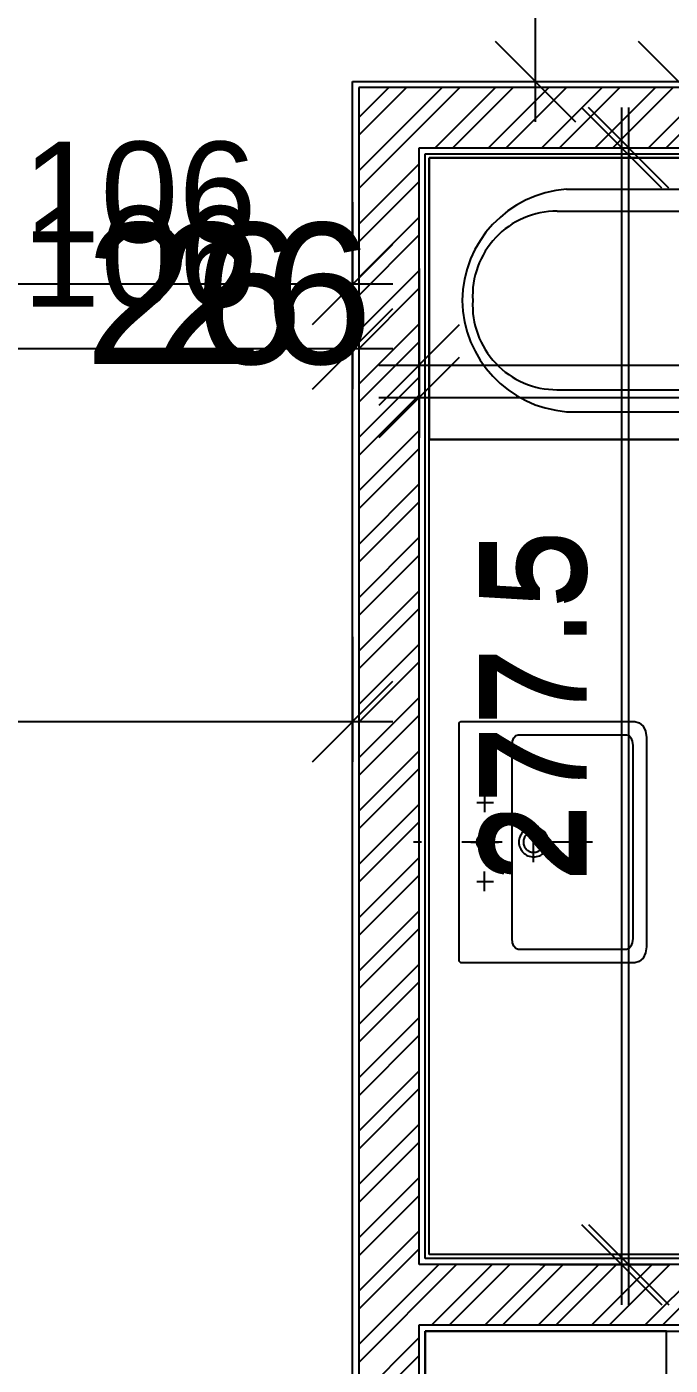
# Model space of a CAD drawing. Extents: x -1.8 to 45.6, y -22.6 to 61.5.
# Drawn here: x 30.434 to 32.033, y 7.475 to 10.801 of the extents above; entities that cross this region are included whole.
import ezdxf
from ezdxf.enums import TextEntityAlignment as Align

# ---------------------------------------------------------------- set-up
doc = ezdxf.new("R2010")
doc.units = 0
doc.header["$MEASUREMENT"] = 0
doc.linetypes.add('CENTER', pattern=[2, 1.25, -0.25, 0.25, -0.25])
doc.linetypes.add('DASHDOTX2', pattern=[50.8, 25.4, -12.7, 0, -12.7])
doc.layers.get('0').update_dxf_attribs({"linetype": 'CONTINUOUS'})
for name, color, linetype in [('A-AREAS-TXT', 6, 'CONTINUOUS'), ('A-AXIS-SANITARY', 10, 'DASHDOTX2'), ('A-closet', 252, 'CONTINUOUS'), ('a-dim', 3, 'CONTINUOUS'), ('A-FLOR-PFIX', 61, 'CONTINUOUS'), ('A-HATCH-WALL', 8, 'CONTINUOUS'), ('A-PLASTER', 8, 'CONTINUOUS'), ('A-SANIT', 95, 'CONTINUOUS'), ('A-SECT-TILE', 12, 'CONTINUOUS'), ('A-WALL', 4, 'CONTINUOUS')]:
    doc.layers.add(name, color=color, linetype=linetype)
doc.styles.add('A100-STEXT', font='arial.ttf', dxfattribs={"height": 0.25})

# ---------------------------------------------------------------- blocks, each defined once
blk = doc.blocks.new('_OBLIQUE')
at = {"color": 0, "linetype": 'ByBlock'}
blk.add_line((-0.5, -0.5), (0.5, 0.5), dxfattribs=at)

msp = doc.modelspace()

# ---------------------------------------------------------------- linework, layer by layer
at = {"layer": 'A-AXIS-SANITARY', "linetype": 'CENTER', "ltscale": 0.1}
msp.add_line((31.83959, 8.77499), (31.39429, 8.77499), dxfattribs=at)
msp.add_line((31.83959, 8.77499), (31.39429, 8.77499), dxfattribs=at)
msp.add_lwpolyline([(31.69316, 8.72519), (31.69316, 8.82256)], dxfattribs=at)
msp.add_lwpolyline([(31.69316, 8.72519), (31.69316, 8.82256)], dxfattribs=at)
at = {"layer": 'A-closet'}
for p, q in [((32.02337, 7.56), (31.42337, 7.56)), ((31.42337, 7.56), (31.42337, 5.415)), ((32.02337, 7.56), (31.42337, 7.56)), ((31.42337, 7.56), (31.42337, 5.415)), ((32.02337, 5.415), (32.02337, 7.56)), ((32.02337, 5.415), (32.02337, 7.56))]:
    msp.add_line(p, q, dxfattribs=at)
at = {"layer": 'a-dim', "color": 15}
for p, q in [((31.69755, 10.565), (31.69755, 12.535)), ((31.54337, 10.665), (31.79755, 10.665)), ((31.54337, 10.665), (32.15298, 10.665)), ((31.91181, 10.6), (31.91181, 7.625)), ((31.92908, 10.6), (31.92908, 7.625)), ((31.70837, 10.5), (32.01181, 10.5)), ((31.70837, 10.5), (32.02908, 10.5)), ((31.24337, 10.365), (31.24337, 10.06103)), ((31.24337, 10.365), (31.24337, 9.90061)), ((31.40837, 10.2), (31.40837, 9.77941)), ((31.40837, 10.2), (31.40837, 9.8599)), ((31.34337, 10.16103), (30.08337, 10.16103)), ((31.34337, 10.00061), (30.08337, 10.00061)), ((31.30837, 9.9599), (33.36837, 9.9599)), ((31.30837, 9.87941), (33.36837, 9.87941)), ((31.24337, 9.285), (31.24337, 8.97448)), ((27.68337, 9.07448), (31.34337, 9.07448)), ((31.70837, 7.725), (32.01181, 7.725)), ((31.70837, 7.725), (32.02908, 7.725))]:
    msp.add_line(p, q, dxfattribs=at)
at = {"layer": 'A-FLOR-PFIX'}
for p, q in [((31.43337, 7.75), (31.43337, 9.775)), ((31.43337, 9.775), (32.03337, 9.775)), ((31.43337, 7.75), (31.43337, 9.775)), ((31.43337, 9.775), (32.03337, 9.775)), ((32.03337, 7.75), (31.43337, 7.75)), ((32.03337, 7.75), (31.43337, 7.75))]:
    msp.add_line(p, q, dxfattribs=at)
for points in [[(31.5119, 9.07474), (31.51314, 9.07474), (31.51675, 9.07474), (31.53047, 9.07474), (31.55179, 9.07474), (31.57944, 9.07474), (31.61216, 9.07474), (31.64868, 9.07474), (31.72805, 9.07474), (31.80741, 9.07474), (31.84393, 9.07474), (31.87665, 9.07474), (31.9043, 9.07474), (31.92562, 9.07474), (31.93934, 9.07474), (31.94296, 9.07474), (31.9442, 9.07474), (31.95563, 9.07161), (31.96496, 9.06309), (31.97125, 9.05045), (31.97356, 9.03498), (31.97356, 9.03349), (31.97356, 9.02914), (31.97356, 9.02212), (31.97356, 9.01264), (31.97356, 8.98699), (31.97356, 8.95373), (31.97356, 8.91438), (31.97356, 8.87046), (31.97356, 8.775), (31.97356, 8.67954), (31.97356, 8.63562), (31.97356, 8.59627), (31.97356, 8.56301), (31.97356, 8.53737), (31.97356, 8.52788), (31.97356, 8.52086), (31.97356, 8.51651), (31.97356, 8.51502), (31.97125, 8.49954), (31.96496, 8.48691), (31.95563, 8.47839), (31.9442, 8.47526), (31.94296, 8.47526), (31.93934, 8.47526), (31.92562, 8.47526), (31.9043, 8.47526), (31.87665, 8.47526), (31.84393, 8.47526), (31.80741, 8.47526), (31.72805, 8.47526), (31.64868, 8.47526), (31.61216, 8.47526), (31.57944, 8.47526), (31.55179, 8.47526), (31.53047, 8.47526), (31.51675, 8.47526), (31.51314, 8.47526), (31.5119, 8.47526), (31.50837, 8.47879), (31.50837, 8.48049), (31.50837, 8.48544), (31.50837, 8.49343), (31.50837, 8.50425), (31.50837, 8.51766), (31.50837, 8.53346), (31.50837, 8.57136), (31.50837, 8.61619), (31.50837, 8.66624), (31.50837, 8.775), (31.50837, 8.88376), (31.50837, 8.93381), (31.50837, 8.97864), (31.50837, 9.01654), (31.50837, 9.03234), (31.50837, 9.04575), (31.50837, 9.05657), (31.50837, 9.06456), (31.50837, 9.06951), (31.50837, 9.07121), (31.5119, 9.07474)], [(31.5119, 9.07474), (31.51314, 9.07474), (31.51675, 9.07474), (31.53047, 9.07474), (31.55179, 9.07474), (31.57944, 9.07474), (31.61216, 9.07474), (31.64868, 9.07474), (31.72805, 9.07474), (31.80741, 9.07474), (31.84393, 9.07474), (31.87665, 9.07474), (31.9043, 9.07474), (31.92562, 9.07474), (31.93934, 9.07474), (31.94296, 9.07474), (31.9442, 9.07474), (31.95563, 9.07161), (31.96496, 9.06309), (31.97125, 9.05045), (31.97356, 9.03498), (31.97356, 9.03349), (31.97356, 9.02914), (31.97356, 9.02212), (31.97356, 9.01264), (31.97356, 8.98699), (31.97356, 8.95373), (31.97356, 8.91438), (31.97356, 8.87046), (31.97356, 8.775), (31.97356, 8.67954), (31.97356, 8.63562), (31.97356, 8.59627), (31.97356, 8.56301), (31.97356, 8.53737), (31.97356, 8.52788), (31.97356, 8.52086), (31.97356, 8.51651), (31.97356, 8.51502), (31.97125, 8.49954), (31.96496, 8.48691), (31.95563, 8.47839), (31.9442, 8.47526), (31.94296, 8.47526), (31.93934, 8.47526), (31.92562, 8.47526), (31.9043, 8.47526), (31.87665, 8.47526), (31.84393, 8.47526), (31.80741, 8.47526), (31.72805, 8.47526), (31.64868, 8.47526), (31.61216, 8.47526), (31.57944, 8.47526), (31.55179, 8.47526), (31.53047, 8.47526), (31.51675, 8.47526), (31.51314, 8.47526), (31.5119, 8.47526), (31.50837, 8.47879), (31.50837, 8.48049), (31.50837, 8.48544), (31.50837, 8.49343), (31.50837, 8.50425), (31.50837, 8.51766), (31.50837, 8.53346), (31.50837, 8.57136), (31.50837, 8.61619), (31.50837, 8.66624), (31.50837, 8.775), (31.50837, 8.88376), (31.50837, 8.93381), (31.50837, 8.97864), (31.50837, 9.01654), (31.50837, 9.03234), (31.50837, 9.04575), (31.50837, 9.05657), (31.50837, 9.06456), (31.50837, 9.06951), (31.50837, 9.07121), (31.5119, 9.07474)], [(31.92416, 9.04164), (31.93014, 9.03954), (31.93503, 9.03382), (31.93832, 9.02535), (31.93953, 9.01497), (31.93953, 9.01359), (31.93953, 9.00958), (31.93953, 9.0031), (31.93953, 8.99435), (31.93953, 8.98348), (31.93953, 8.97068), (31.93953, 8.93998), (31.93953, 8.90366), (31.93953, 8.86312), (31.93953, 8.775), (31.93953, 8.68689), (31.93953, 8.64635), (31.93953, 8.61003), (31.93953, 8.57933), (31.93953, 8.56653), (31.93953, 8.55566), (31.93953, 8.5469), (31.93953, 8.54043), (31.93953, 8.53641), (31.93953, 8.53504), (31.93832, 8.52465), (31.93503, 8.51618), (31.93014, 8.51046), (31.92416, 8.50836), (31.92113, 8.50836), (31.91258, 8.50836), (31.8993, 8.50836), (31.88208, 8.50836), (31.8617, 8.50836), (31.83895, 8.50836), (31.78951, 8.50836), (31.74007, 8.50836), (31.71732, 8.50836), (31.69694, 8.50836), (31.67972, 8.50836), (31.66643, 8.50836), (31.65789, 8.50836), (31.65486, 8.50836), (31.64888, 8.51046), (31.64399, 8.51618), (31.64069, 8.52465), (31.63948, 8.53504), (31.63948, 8.53641), (31.63948, 8.54043), (31.63948, 8.5469), (31.63948, 8.55566), (31.63948, 8.56653), (31.63948, 8.57933), (31.63948, 8.61003), (31.63948, 8.64635), (31.63948, 8.68689), (31.63948, 8.775), (31.63948, 8.86312), (31.63948, 8.90366), (31.63948, 8.93998), (31.63948, 8.97068), (31.63948, 8.98348), (31.63948, 8.99435), (31.63948, 9.0031), (31.63948, 9.00958), (31.63948, 9.01359), (31.63948, 9.01497), (31.64069, 9.02535), (31.64399, 9.03382), (31.64888, 9.03954), (31.65486, 9.04164), (31.65789, 9.04164), (31.66643, 9.04164), (31.67972, 9.04164), (31.69694, 9.04164), (31.71732, 9.04164), (31.74007, 9.04164), (31.78951, 9.04164), (31.83895, 9.04164), (31.8617, 9.04164), (31.88208, 9.04164), (31.8993, 9.04164), (31.91258, 9.04164), (31.92113, 9.04164), (31.92416, 9.04164), (31.92416, 9.04164)], [(31.92416, 9.04164), (31.93014, 9.03954), (31.93503, 9.03382), (31.93832, 9.02535), (31.93953, 9.01497), (31.93953, 9.01359), (31.93953, 9.00958), (31.93953, 9.0031), (31.93953, 8.99435), (31.93953, 8.98348), (31.93953, 8.97068), (31.93953, 8.93998), (31.93953, 8.90366), (31.93953, 8.86312), (31.93953, 8.775), (31.93953, 8.68689), (31.93953, 8.64635), (31.93953, 8.61003), (31.93953, 8.57933), (31.93953, 8.56653), (31.93953, 8.55566), (31.93953, 8.5469), (31.93953, 8.54043), (31.93953, 8.53641), (31.93953, 8.53504), (31.93832, 8.52465), (31.93503, 8.51618), (31.93014, 8.51046), (31.92416, 8.50836), (31.92113, 8.50836), (31.91258, 8.50836), (31.8993, 8.50836), (31.88208, 8.50836), (31.8617, 8.50836), (31.83895, 8.50836), (31.78951, 8.50836), (31.74007, 8.50836), (31.71732, 8.50836), (31.69694, 8.50836), (31.67972, 8.50836), (31.66643, 8.50836), (31.65789, 8.50836), (31.65486, 8.50836), (31.64888, 8.51046), (31.64399, 8.51618), (31.64069, 8.52465), (31.63948, 8.53504), (31.63948, 8.53641), (31.63948, 8.54043), (31.63948, 8.5469), (31.63948, 8.55566), (31.63948, 8.56653), (31.63948, 8.57933), (31.63948, 8.61003), (31.63948, 8.64635), (31.63948, 8.68689), (31.63948, 8.775), (31.63948, 8.86312), (31.63948, 8.90366), (31.63948, 8.93998), (31.63948, 8.97068), (31.63948, 8.98348), (31.63948, 8.99435), (31.63948, 9.0031), (31.63948, 9.00958), (31.63948, 9.01359), (31.63948, 9.01497), (31.64069, 9.02535), (31.64399, 9.03382), (31.64888, 9.03954), (31.65486, 9.04164), (31.65789, 9.04164), (31.66643, 9.04164), (31.67972, 9.04164), (31.69694, 9.04164), (31.71732, 9.04164), (31.74007, 9.04164), (31.78951, 9.04164), (31.83895, 9.04164), (31.8617, 9.04164), (31.88208, 9.04164), (31.8993, 9.04164), (31.91258, 9.04164), (31.92113, 9.04164), (31.92416, 9.04164), (31.92416, 9.04164)], [(31.5714, 8.89771), (31.5714, 8.84926)], [(31.5714, 8.89771), (31.5714, 8.84926)], [(31.55157, 8.87295), (31.59334, 8.87295)], [(31.55157, 8.87295), (31.59334, 8.87295)], [(31.5714, 8.79522), (31.56933, 8.79512), (31.56732, 8.79481), (31.56538, 8.79431), (31.56352, 8.79363), (31.56175, 8.79278), (31.56009, 8.79177), (31.55853, 8.7906), (31.5571, 8.7893), (31.55579, 8.78786), (31.55463, 8.7863), (31.55361, 8.78463), (31.55276, 8.78287), (31.55208, 8.78101), (31.55159, 8.77907), (31.55128, 8.77706), (31.55118, 8.77499), (31.55128, 8.77293), (31.55159, 8.77092), (31.55208, 8.76898), (31.55276, 8.76712), (31.55361, 8.76535), (31.55463, 8.76368), (31.55579, 8.76213), (31.5571, 8.76069), (31.55853, 8.75938), (31.56009, 8.75822), (31.56175, 8.7572), (31.56352, 8.75635), (31.56538, 8.75567), (31.56732, 8.75517), (31.56933, 8.75486), (31.5714, 8.75476), (31.57347, 8.75486), (31.57548, 8.75517), (31.57742, 8.75567), (31.57928, 8.75635), (31.58104, 8.7572), (31.58271, 8.75822), (31.58427, 8.75938), (31.58571, 8.76069), (31.58701, 8.76213), (31.58818, 8.76368), (31.58919, 8.76535), (31.59004, 8.76712), (31.59072, 8.76898), (31.59122, 8.77092), (31.59153, 8.77293), (31.59163, 8.77499), (31.59153, 8.77706), (31.59122, 8.77907), (31.59072, 8.78101), (31.59004, 8.78287), (31.58919, 8.78463), (31.58818, 8.7863), (31.58701, 8.78786), (31.58571, 8.7893), (31.58427, 8.7906), (31.58271, 8.79177), (31.58104, 8.79278), (31.57928, 8.79363), (31.57742, 8.79431), (31.57548, 8.79481), (31.57347, 8.79512), (31.5714, 8.79522), (31.5714, 8.79522)], [(31.5714, 8.79522), (31.56933, 8.79512), (31.56732, 8.79481), (31.56538, 8.79431), (31.56352, 8.79363), (31.56175, 8.79278), (31.56009, 8.79177), (31.55853, 8.7906), (31.5571, 8.7893), (31.55579, 8.78786), (31.55463, 8.7863), (31.55361, 8.78463), (31.55276, 8.78287), (31.55208, 8.78101), (31.55159, 8.77907), (31.55128, 8.77706), (31.55118, 8.77499), (31.55128, 8.77293), (31.55159, 8.77092), (31.55208, 8.76898), (31.55276, 8.76712), (31.55361, 8.76535), (31.55463, 8.76368), (31.55579, 8.76213), (31.5571, 8.76069), (31.55853, 8.75938), (31.56009, 8.75822), (31.56175, 8.7572), (31.56352, 8.75635), (31.56538, 8.75567), (31.56732, 8.75517), (31.56933, 8.75486), (31.5714, 8.75476), (31.57347, 8.75486), (31.57548, 8.75517), (31.57742, 8.75567), (31.57928, 8.75635), (31.58104, 8.7572), (31.58271, 8.75822), (31.58427, 8.75938), (31.58571, 8.76069), (31.58701, 8.76213), (31.58818, 8.76368), (31.58919, 8.76535), (31.59004, 8.76712), (31.59072, 8.76898), (31.59122, 8.77092), (31.59153, 8.77293), (31.59163, 8.77499), (31.59153, 8.77706), (31.59122, 8.77907), (31.59072, 8.78101), (31.59004, 8.78287), (31.58919, 8.78463), (31.58818, 8.7863), (31.58701, 8.78786), (31.58571, 8.7893), (31.58427, 8.7906), (31.58271, 8.79177), (31.58104, 8.79278), (31.57928, 8.79363), (31.57742, 8.79431), (31.57548, 8.79481), (31.57347, 8.79512), (31.5714, 8.79522), (31.5714, 8.79522)], [(31.5714, 8.74107), (31.5714, 8.80986)], [(31.5714, 8.74107), (31.5714, 8.80986)], [(31.69316, 8.81167), (31.68941, 8.81149), (31.68577, 8.81093), (31.68225, 8.81003), (31.67888, 8.80879), (31.67568, 8.80725), (31.67265, 8.80541), (31.66983, 8.8033), (31.66723, 8.80093), (31.66486, 8.79833), (31.66275, 8.79551), (31.66092, 8.79248), (31.65937, 8.78928), (31.65814, 8.78591), (31.65724, 8.78239), (31.65668, 8.77875), (31.6565, 8.775), (31.65668, 8.77125), (31.65724, 8.76761), (31.65814, 8.7641), (31.65937, 8.76073), (31.66092, 8.75752), (31.66275, 8.7545), (31.66486, 8.75167), (31.66723, 8.74907), (31.66983, 8.7467), (31.67265, 8.74459), (31.67568, 8.74275), (31.67888, 8.7412), (31.68225, 8.73997), (31.68577, 8.73907), (31.68941, 8.73851), (31.69316, 8.73832), (31.69692, 8.73851), (31.70056, 8.73907), (31.70407, 8.73997), (31.70744, 8.7412), (31.71065, 8.74275), (31.71367, 8.74459), (31.7165, 8.7467), (31.7191, 8.74907), (31.72147, 8.75167), (31.72358, 8.7545), (31.72541, 8.75752), (31.72696, 8.76073), (31.72819, 8.7641), (31.72909, 8.76761), (31.72965, 8.77125), (31.72984, 8.775), (31.72965, 8.77875), (31.72909, 8.78239), (31.72819, 8.78591), (31.72696, 8.78928), (31.72541, 8.79248), (31.72358, 8.79551), (31.72147, 8.79833), (31.7191, 8.80093), (31.7165, 8.8033), (31.71367, 8.80541), (31.71065, 8.80725), (31.70744, 8.80879), (31.70407, 8.81003), (31.70056, 8.81093), (31.69692, 8.81149), (31.69316, 8.81167), (31.69316, 8.81167)], [(31.69316, 8.81167), (31.68941, 8.81149), (31.68577, 8.81093), (31.68225, 8.81003), (31.67888, 8.80879), (31.67568, 8.80725), (31.67265, 8.80541), (31.66983, 8.8033), (31.66723, 8.80093), (31.66486, 8.79833), (31.66275, 8.79551), (31.66092, 8.79248), (31.65937, 8.78928), (31.65814, 8.78591), (31.65724, 8.78239), (31.65668, 8.77875), (31.6565, 8.775), (31.65668, 8.77125), (31.65724, 8.76761), (31.65814, 8.7641), (31.65937, 8.76073), (31.66092, 8.75752), (31.66275, 8.7545), (31.66486, 8.75167), (31.66723, 8.74907), (31.66983, 8.7467), (31.67265, 8.74459), (31.67568, 8.74275), (31.67888, 8.7412), (31.68225, 8.73997), (31.68577, 8.73907), (31.68941, 8.73851), (31.69316, 8.73832), (31.69692, 8.73851), (31.70056, 8.73907), (31.70407, 8.73997), (31.70744, 8.7412), (31.71065, 8.74275), (31.71367, 8.74459), (31.7165, 8.7467), (31.7191, 8.74907), (31.72147, 8.75167), (31.72358, 8.7545), (31.72541, 8.75752), (31.72696, 8.76073), (31.72819, 8.7641), (31.72909, 8.76761), (31.72965, 8.77125), (31.72984, 8.775), (31.72965, 8.77875), (31.72909, 8.78239), (31.72819, 8.78591), (31.72696, 8.78928), (31.72541, 8.79248), (31.72358, 8.79551), (31.72147, 8.79833), (31.7191, 8.80093), (31.7165, 8.8033), (31.71367, 8.80541), (31.71065, 8.80725), (31.70744, 8.80879), (31.70407, 8.81003), (31.70056, 8.81093), (31.69692, 8.81149), (31.69316, 8.81167), (31.69316, 8.81167)], [(31.69316, 8.80058), (31.69055, 8.80045), (31.68801, 8.80006), (31.68556, 8.79943), (31.68321, 8.79857), (31.68097, 8.79749), (31.67886, 8.79621), (31.67689, 8.79474), (31.67508, 8.79308), (31.67342, 8.79127), (31.67195, 8.7893), (31.67067, 8.78719), (31.6696, 8.78495), (31.66874, 8.7826), (31.66811, 8.78015), (31.66772, 8.77761), (31.66759, 8.77499), (31.66772, 8.77238), (31.66811, 8.76984), (31.66874, 8.76739), (31.6696, 8.76504), (31.67067, 8.7628), (31.67195, 8.76069), (31.67342, 8.75872), (31.67508, 8.7569), (31.67689, 8.75525), (31.67886, 8.75378), (31.68097, 8.7525), (31.68321, 8.75142), (31.68556, 8.75056), (31.68801, 8.74993), (31.69055, 8.74954), (31.69316, 8.74941), (31.69578, 8.74954), (31.69832, 8.74993), (31.70078, 8.75056), (31.70313, 8.75142), (31.70536, 8.7525), (31.70747, 8.75378), (31.70944, 8.75525), (31.71126, 8.7569), (31.71291, 8.75872), (31.71438, 8.76069), (31.71566, 8.7628), (31.71674, 8.76504), (31.7176, 8.76739), (31.71823, 8.76984), (31.71862, 8.77238), (31.71875, 8.77499), (31.71862, 8.77761), (31.71823, 8.78015), (31.7176, 8.7826), (31.71674, 8.78495), (31.71566, 8.78719), (31.71438, 8.7893), (31.71291, 8.79127), (31.71126, 8.79308), (31.70944, 8.79474), (31.70747, 8.79621), (31.70536, 8.79749), (31.70313, 8.79857), (31.70078, 8.79943), (31.69832, 8.80006), (31.69578, 8.80045), (31.69316, 8.80058), (31.69316, 8.80058)], [(31.69316, 8.80058), (31.69055, 8.80045), (31.68801, 8.80006), (31.68556, 8.79943), (31.68321, 8.79857), (31.68097, 8.79749), (31.67886, 8.79621), (31.67689, 8.79474), (31.67508, 8.79308), (31.67342, 8.79127), (31.67195, 8.7893), (31.67067, 8.78719), (31.6696, 8.78495), (31.66874, 8.7826), (31.66811, 8.78015), (31.66772, 8.77761), (31.66759, 8.77499), (31.66772, 8.77238), (31.66811, 8.76984), (31.66874, 8.76739), (31.6696, 8.76504), (31.67067, 8.7628), (31.67195, 8.76069), (31.67342, 8.75872), (31.67508, 8.7569), (31.67689, 8.75525), (31.67886, 8.75378), (31.68097, 8.7525), (31.68321, 8.75142), (31.68556, 8.75056), (31.68801, 8.74993), (31.69055, 8.74954), (31.69316, 8.74941), (31.69578, 8.74954), (31.69832, 8.74993), (31.70078, 8.75056), (31.70313, 8.75142), (31.70536, 8.7525), (31.70747, 8.75378), (31.70944, 8.75525), (31.71126, 8.7569), (31.71291, 8.75872), (31.71438, 8.76069), (31.71566, 8.7628), (31.71674, 8.76504), (31.7176, 8.76739), (31.71823, 8.76984), (31.71862, 8.77238), (31.71875, 8.77499), (31.71862, 8.77761), (31.71823, 8.78015), (31.7176, 8.7826), (31.71674, 8.78495), (31.71566, 8.78719), (31.71438, 8.7893), (31.71291, 8.79127), (31.71126, 8.79308), (31.70944, 8.79474), (31.70747, 8.79621), (31.70536, 8.79749), (31.70313, 8.79857), (31.70078, 8.79943), (31.69832, 8.80006), (31.69578, 8.80045), (31.69316, 8.80058), (31.69316, 8.80058)], [(31.53727, 8.77499), (31.60606, 8.77499)], [(31.53727, 8.77499), (31.60606, 8.77499)], [(31.5714, 8.65335), (31.5714, 8.70179)], [(31.5714, 8.65335), (31.5714, 8.70179)], [(31.55157, 8.67705), (31.59334, 8.67705)], [(31.55157, 8.67705), (31.59334, 8.67705)]]:
    msp.add_lwpolyline(points, dxfattribs=at)
at = {"layer": 'A-HATCH-WALL'}
for p, q in [((31.25837, 10.5755), (31.33287, 10.65)), ((31.25837, 10.44291), (31.46546, 10.65)), ((31.25837, 10.5313), (31.37707, 10.65)), ((31.25837, 10.39872), (31.50965, 10.65)), ((31.25837, 10.5755), (31.33287, 10.65)), ((31.25837, 10.44291), (31.46546, 10.65)), ((31.25837, 10.5313), (31.37707, 10.65)), ((31.25837, 10.39872), (31.50965, 10.65)), ((31.44804, 10.5), (31.59804, 10.65)), ((31.44804, 10.5), (31.59804, 10.65)), ((31.49223, 10.5), (31.64223, 10.65)), ((31.49223, 10.5), (31.64223, 10.65)), ((31.58062, 10.5), (31.73062, 10.65)), ((31.58062, 10.5), (31.73062, 10.65)), ((31.62482, 10.5), (31.77482, 10.65)), ((31.62482, 10.5), (31.77482, 10.65)), ((31.7132, 10.5), (31.8632, 10.65)), ((31.7132, 10.5), (31.8632, 10.65)), ((31.7574, 10.5), (31.9074, 10.65)), ((31.7574, 10.5), (31.9074, 10.65)), ((31.84579, 10.5), (31.99579, 10.65)), ((31.84579, 10.5), (31.99579, 10.65)), ((31.88998, 10.5), (32.03998, 10.65)), ((31.88998, 10.5), (32.03998, 10.65)), ((31.97837, 10.5), (32.12837, 10.65)), ((31.97837, 10.5), (32.12837, 10.65)), ((32.02256, 10.5), (32.17256, 10.65)), ((32.02256, 10.5), (32.17256, 10.65)), ((31.25837, 10.31033), (31.40837, 10.46033)), ((31.25837, 10.31033), (31.40837, 10.46033)), ((31.25837, 10.26614), (31.40837, 10.41614)), ((31.25837, 10.26614), (31.40837, 10.41614)), ((31.25837, 10.17775), (31.40837, 10.32775)), ((31.25837, 10.17775), (31.40837, 10.32775)), ((31.25837, 10.13355), (31.40837, 10.28355)), ((31.25837, 10.13355), (31.40837, 10.28355)), ((31.25837, 10.04516), (31.40837, 10.19516)), ((31.25837, 10.04516), (31.40837, 10.19516)), ((31.25837, 10.00097), (31.40837, 10.15097)), ((31.25837, 10.00097), (31.40837, 10.15097)), ((31.25837, 9.91258), (31.40837, 10.06258)), ((31.25837, 9.91258), (31.40837, 10.06258)), ((31.25837, 9.86839), (31.40837, 10.01839)), ((31.25837, 9.86839), (31.40837, 10.01839)), ((31.25837, 9.78), (31.40837, 9.93)), ((31.25837, 9.78), (31.40837, 9.93)), ((31.25837, 9.73581), (31.40837, 9.88581)), ((31.25837, 9.73581), (31.40837, 9.88581)), ((31.25837, 9.64742), (31.40837, 9.79742)), ((31.25837, 9.64742), (31.40837, 9.79742)), ((31.25837, 9.60322), (31.40837, 9.75322)), ((31.25837, 9.60322), (31.40837, 9.75322)), ((31.25837, 9.51483), (31.40837, 9.66483)), ((31.25837, 9.51483), (31.40837, 9.66483)), ((31.25837, 9.47064), (31.40837, 9.62064)), ((31.25837, 9.47064), (31.40837, 9.62064)), ((31.25837, 9.38225), (31.40837, 9.53225)), ((31.25837, 9.38225), (31.40837, 9.53225)), ((31.25837, 9.33806), (31.40837, 9.48806)), ((31.25837, 9.33806), (31.40837, 9.48806)), ((31.25837, 9.24967), (31.40837, 9.39967)), ((31.25837, 9.24967), (31.40837, 9.39967)), ((31.25837, 9.20548), (31.40837, 9.35548)), ((31.25837, 9.20548), (31.40837, 9.35548)), ((31.25837, 9.11709), (31.40837, 9.26709)), ((31.25837, 9.11709), (31.40837, 9.26709)), ((31.25837, 9.07289), (31.40837, 9.22289)), ((31.25837, 9.07289), (31.40837, 9.22289)), ((31.25837, 8.9845), (31.40837, 9.1345)), ((31.25837, 8.9845), (31.40837, 9.1345)), ((31.25837, 8.94031), (31.40837, 9.09031)), ((31.25837, 8.94031), (31.40837, 9.09031)), ((31.25837, 8.85192), (31.40837, 9.00192)), ((31.25837, 8.85192), (31.40837, 9.00192)), ((31.25837, 8.80773), (31.40837, 8.95773)), ((31.25837, 8.80773), (31.40837, 8.95773)), ((31.25837, 8.71934), (31.40837, 8.86934)), ((31.25837, 8.71934), (31.40837, 8.86934)), ((31.25837, 8.67515), (31.40837, 8.82515)), ((31.25837, 8.67515), (31.40837, 8.82515)), ((31.25837, 8.58676), (31.40837, 8.73676)), ((31.25837, 8.58676), (31.40837, 8.73676)), ((31.25837, 8.54256), (31.40837, 8.69256)), ((31.25837, 8.54256), (31.40837, 8.69256)), ((31.25837, 8.45417), (31.40837, 8.60417)), ((31.25837, 8.45417), (31.40837, 8.60417)), ((31.25837, 8.40998), (31.40837, 8.55998)), ((31.25837, 8.40998), (31.40837, 8.55998)), ((31.25837, 8.32159), (31.40837, 8.47159)), ((31.25837, 8.32159), (31.40837, 8.47159)), ((31.25837, 8.2774), (31.40837, 8.4274)), ((31.25837, 8.2774), (31.40837, 8.4274)), ((31.25837, 8.18901), (31.40837, 8.33901)), ((31.25837, 8.18901), (31.40837, 8.33901)), ((31.25837, 8.14482), (31.40837, 8.29482)), ((31.25837, 8.14482), (31.40837, 8.29482)), ((31.25837, 8.05643), (31.40837, 8.20643)), ((31.25837, 8.05643), (31.40837, 8.20643)), ((31.25837, 8.01223), (31.40837, 8.16223)), ((31.25837, 8.01223), (31.40837, 8.16223)), ((31.25837, 7.92384), (31.40837, 8.07384)), ((31.25837, 7.92384), (31.40837, 8.07384)), ((31.25837, 7.87965), (31.40837, 8.02965)), ((31.25837, 7.87965), (31.40837, 8.02965)), ((31.25837, 7.79126), (31.40837, 7.94126)), ((31.25837, 7.79126), (31.40837, 7.94126)), ((31.25837, 7.74707), (31.40837, 7.89707)), ((31.25837, 7.74707), (31.40837, 7.89707)), ((31.25837, 7.65868), (31.40837, 7.80868)), ((31.25837, 7.65868), (31.40837, 7.80868)), ((31.25837, 7.61449), (31.40837, 7.76449)), ((31.25837, 7.61449), (31.40837, 7.76449)), ((31.25837, 7.5261), (31.45727, 7.725)), ((31.25837, 7.4819), (31.50147, 7.725)), ((31.25837, 7.5261), (31.45727, 7.725)), ((31.25837, 7.4819), (31.50147, 7.725)), ((31.43985, 7.575), (31.58985, 7.725)), ((31.43985, 7.575), (31.58985, 7.725)), ((31.48405, 7.575), (31.63405, 7.725)), ((31.48405, 7.575), (31.63405, 7.725)), ((31.57244, 7.575), (31.72244, 7.725)), ((31.57244, 7.575), (31.72244, 7.725)), ((31.61663, 7.575), (31.76663, 7.725)), ((31.61663, 7.575), (31.76663, 7.725)), ((31.70502, 7.575), (31.85502, 7.725)), ((31.70502, 7.575), (31.85502, 7.725)), ((31.74921, 7.575), (31.89921, 7.725)), ((31.74921, 7.575), (31.89921, 7.725)), ((31.8376, 7.575), (31.9876, 7.725)), ((31.8376, 7.575), (31.9876, 7.725)), ((31.8818, 7.575), (32.0318, 7.725)), ((31.8818, 7.575), (32.0318, 7.725)), ((31.97018, 7.575), (32.12018, 7.725)), ((31.97018, 7.575), (32.12018, 7.725)), ((32.01438, 7.575), (32.16438, 7.725)), ((32.01438, 7.575), (32.16438, 7.725)), ((31.25837, 7.39351), (31.40837, 7.54351)), ((31.25837, 7.39351), (31.40837, 7.54351)), ((31.25837, 7.34932), (31.40837, 7.49932)), ((31.25837, 7.34932), (31.40837, 7.49932))]:
    msp.add_line(p, q, dxfattribs=at)
at = {"layer": 'A-PLASTER'}
for p, q in [((31.24337, 5.415), (31.24337, 10.665)), ((31.24337, 10.665), (33.25337, 10.665)), ((31.24337, 5.415), (31.24337, 10.665)), ((31.24337, 10.665), (33.25337, 10.665)), ((31.42337, 5.415), (31.42337, 7.56)), ((31.42337, 7.56), (32.36837, 7.56)), ((31.42337, 5.415), (31.42337, 7.56)), ((31.42337, 7.56), (32.36837, 7.56))]:
    msp.add_line(p, q, dxfattribs=at)
at = {"layer": 'A-SANIT'}
for p, q in [((33.13337, 10.475), (31.43337, 10.475)), ((33.13337, 10.475), (31.43337, 10.475)), ((31.77476, 10.39722), (32.76669, 10.39722)), ((31.77476, 10.39722), (32.76669, 10.39722)), ((31.75143, 10.34278), (32.1581, 10.34278)), ((31.75143, 10.34278), (32.1581, 10.34278)), ((31.75085, 9.89892), (32.15752, 9.89892)), ((31.75085, 9.89892), (32.15752, 9.89892)), ((31.77476, 9.84447), (32.76669, 9.84447)), ((31.77476, 9.84447), (32.76669, 9.84447)), ((33.13337, 9.775), (31.43337, 9.775)), ((33.13337, 9.775), (31.43337, 9.775))]:
    msp.add_line(p, q, dxfattribs=at)
msp.add_lwpolyline([(31.43337, 10.475), (31.43337, 9.775), (33.13337, 9.775), (33.13337, 10.475)], close=True, dxfattribs=at)
msp.add_lwpolyline([(31.43337, 10.475), (31.43337, 9.775), (33.13337, 9.775), (33.13337, 10.475)], close=True, dxfattribs=at)
for centre, radius, start, end in [((31.7957, 10.11773), 0.28028, 94.28295, 179.36219), ((31.7957, 10.11773), 0.28028, 94.28295, 179.36219), ((31.75143, 10.13278), 0.21, 90, 183.25705), ((31.75143, 10.13278), 0.21, 90, 183.25705), ((31.79703, 10.12522), 0.28163, 180.8902, 265.46456), ((31.79703, 10.12522), 0.28163, 180.8902, 265.46456), ((31.75143, 10.10892), 0.21, 176.74295, 270), ((31.75143, 10.10892), 0.21, 176.74295, 270)]:
    msp.add_arc(centre, radius, start, end, dxfattribs=at)
at = {"layer": 'A-SECT-TILE'}
for p, q in [((31.42337, 7.74), (31.42337, 10.485)), ((31.42337, 10.485), (33.25337, 10.485)), ((31.42337, 7.74), (31.42337, 10.485)), ((31.42337, 10.485), (33.25337, 10.485)), ((31.43337, 7.75), (31.43337, 10.475)), ((31.43337, 10.475), (33.24337, 10.475)), ((31.43337, 7.75), (31.43337, 10.475)), ((31.43337, 10.475), (33.24337, 10.475)), ((32.36837, 7.75), (31.43337, 7.75)), ((32.36837, 7.75), (31.43337, 7.75)), ((32.36837, 7.74), (31.42337, 7.74)), ((32.36837, 7.74), (31.42337, 7.74))]:
    msp.add_line(p, q, dxfattribs=at)
at = {"layer": 'A-WALL'}
for p, q in [((33.26837, 10.65), (31.25837, 10.65)), ((31.25837, 10.65), (31.25837, 5.1)), ((33.26837, 10.65), (31.25837, 10.65)), ((31.25837, 10.65), (31.25837, 5.1)), ((31.40837, 7.725), (31.40837, 10.5)), ((31.40837, 10.5), (33.26837, 10.5)), ((31.40837, 7.725), (31.40837, 10.5)), ((31.40837, 10.5), (33.26837, 10.5)), ((32.36837, 7.725), (31.40837, 7.725)), ((32.36837, 7.725), (31.40837, 7.725)), ((31.40837, 7.575), (32.36837, 7.575)), ((31.40837, 5.4), (31.40837, 7.575)), ((31.40837, 7.575), (32.36837, 7.575)), ((31.40837, 5.4), (31.40837, 7.575))]:
    msp.add_line(p, q, dxfattribs=at)

# ---------------------------------------------------------------- block references
at = {"layer": 'a-dim', "color": 15, "xscale": 0.2, "yscale": 0.2, "zscale": 0.2}
for p, rotation in [((31.69755, 10.665), 270), ((32.05298, 10.665), 270), ((31.91181, 10.5), 90), ((31.92908, 10.5), 90), ((31.40837, 9.9599), 180), ((31.40837, 9.87941), 180), ((31.91181, 7.725), 270), ((31.92908, 7.725), 270)]:
    msp.add_blockref('_OBLIQUE', p, dxfattribs=dict(at, rotation=rotation))
for p in [(31.24337, 10.16103), (31.24337, 10.00061), (31.24337, 9.07448)]:
    msp.add_blockref('_OBLIQUE', p, dxfattribs=at)

# ---------------------------------------------------------------- texts
at = {"layer": 'A-AREAS-TXT', "style": 'A100-STEXT'}
for p in [(30.84904, 9.96332), (31.02222, 9.96332)]:
    msp.add_text('26', height=0.35, dxfattribs=at).set_placement(p, align=Align.CENTER)
at = {"layer": 'a-dim', "char_height": 0.25, "attachment_point": 5, "style": 'A100-STEXT'}
for s, insert, rotation in [('\\A1;106', (30.71337, 10.38867), 0), ('\\A1;106', (30.71337, 10.22826), 0), ('\\A1;277.5', (31.68416, 9.1125), 90), ('\\A1;277.5', (31.70144, 9.1125), 90)]:
    msp.add_mtext(s, dxfattribs=dict(at, insert=insert, rotation=rotation))

doc.saveas('drawing.dxf')
